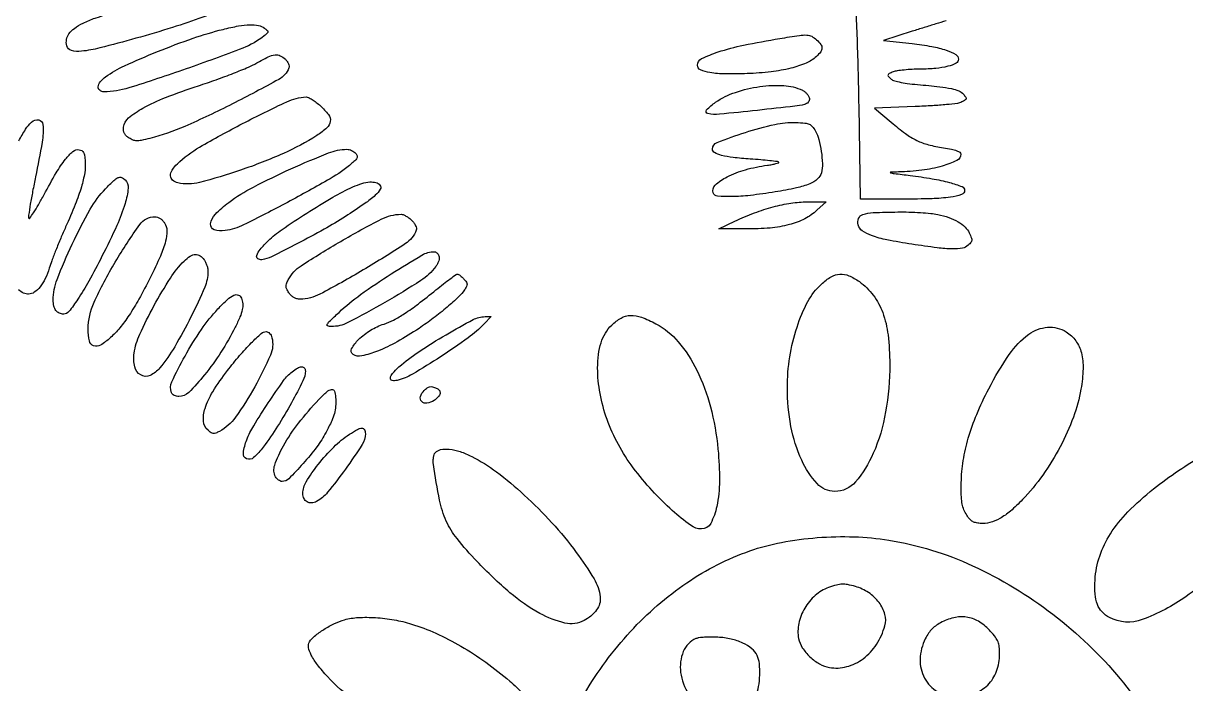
# Model space of a CAD drawing. Header units: inches. Extents: x 0 to 5940, y 0 to 4205.
# Drawn here: x 5439.1 to 5472.5, y 771.26 to 790.22 of the extents above; entities that cross this region are included whole.
import ezdxf

# ---------------------------------------------------------------- set-up
doc = ezdxf.new("R2010")
doc.units = ezdxf.units.IN
doc.header["$LTSCALE"] = 50
doc.header["$MEASUREMENT"] = 0

# ---------------------------------------------------------------- blocks, each defined once
blk = doc.blocks.new('JACZ-COO-GE-001-CAR-LOGO-R00')
at = {"color": 8}
for points in [[(5446.11, 3268.3, 0.000604), (5442.01, 3267.04, 0.000622), (5437.3, 3265.57, 0.000612), (5432.57, 3264.09), (5421.07, 3260.46), (5432.5, 3259.16, -0.016264), (5440.38, 3258.01, -0.037146), (5446.19, 3256.51, -0.050764), (5449.97, 3254.79, -0.266417), (5451.07, 3252.88, -0.280984), (5450.11, 3251.3, -0.055312), (5446.88, 3250.07, -0.041112), (5442.06, 3249.23, -0.020712), (5435.88, 3248.93, 0.011255), (5432.55, 3248.84, 0.012058), (5429.3, 3248.59, 0.011676), (5426.52, 3248.24, 0.054172), (5424.96, 3247.84, 0.015179), (5423.36, 3247.17, 0.185651), (5422.9, 3246.71, 0.273701), (5422.97, 3246.16, 0.032333), (5423.81, 3245.21, 0.114301), (5425.03, 3244.45, 0.027794), (5427.32, 3243.8, 0.022326), (5430.5, 3243.24, 0.009903), (5434.73, 3242.78, -0.00453), (5443.59, 3241.9, -0.025251), (5448.31, 3241.14, -0.049285), (5451.19, 3240.23, -0.10767), (5453.06, 3238.89, -0.022836), (5454.01, 3237.73, -0.216903), (5454.15, 3237.13, -0.200616), (5453.78, 3236.6, -0.019329), (5452.4, 3235.79, -0.089613), (5450.67, 3235.23, -0.008968), (5446.31, 3234.72, -0.010066), (5440.7, 3234.28, -0.005513), (5433.8, 3233.96), (5417.53, 3233.38), (5424.2, 3227.67, 0.01793), (5429.87, 3223.16, 0.045109), (5434.38, 3220.42, 0.049846), (5439.03, 3218.69, 0.026374), (5445.07, 3217.44, -0.011409), (5448.32, 3216.87, -0.036902), (5450.42, 3216.29, -0.06052), (5451.68, 3215.66, -0.251317), (5452.07, 3214.93, -0.287157), (5450.47, 3212.38, -0.043388), (5444.57, 3210.12, -0.038454), (5436.45, 3208.46, -0.026444), (5427.07, 3207.78, 0.006747), (5423.9, 3207.67, 0.842855), (5423.87, 3207.46, 0.042301), (5425.28, 3207.17, 0.001073), (5431.71, 3206.37, -0.012428), (5440.54, 3205.08, -0.024147), (5447.49, 3203.54, -0.023142), (5452.53, 3201.91, -0.312466), (5453.57, 3200.4, -0.325676), (5452.36, 3198.74, -0.042431), (5447.86, 3197.7, -0.027645), (5440.5, 3197.07, -0.007731), (5428.96, 3196.88), (5411.85, 3196.88), (5411.26, 3234.13, 0.002299), (5410.96, 3248.94, 0.002907), (5410.53, 3262.63, 0.002301), (5410.06, 3274.1, 0.023476)], [(5074.81, 3220.19, -0.021361), (5077.52, 3224.88, -0.063464), (5079.9, 3227.73, -0.232891), (5082.77, 3228.6, -0.346213), (5084.45, 3226.75, -0.060346), (5084.12, 3219.75, -0.008913), (5081.49, 3205.81, 0.003916), (5080.34, 3200, 0.005674), (5079.41, 3194.85, 0.00305), (5078.71, 3190.49, 0.090421), (5078.74, 3189.37, 0.645923), (5079.15, 3189.28, 0.014336), (5080.69, 3191.47, 0.015176), (5082.64, 3194.64, 0.007806), (5084.91, 3198.72, -0.010107), (5089.78, 3207.4, -0.032897), (5093.49, 3212.85, -0.051302), (5096.49, 3215.98, -0.214273), (5098.94, 3216.68, -0.093382), (5100.03, 3216.31, -0.142983), (5100.72, 3215.6, -0.085365), (5101.13, 3214.35, -0.018989), (5101.38, 3212.09, -0.059128), (5101.17, 3207.45, -0.031121), (5099.87, 3201.83, -0.02349), (5097.42, 3194.81, -0.010307), (5093.56, 3185.76, 0.006049), (5091.58, 3181.23, 0.005404), (5089.63, 3176.47, 0.005428), (5087.98, 3172.17, 0.016756), (5086.99, 3169.21, -0.03966), (5085.4, 3165.1, -0.056594), (5083.32, 3161.79, -0.069763), (5081.01, 3159.61, -0.155793), (5078.74, 3158.88, -0.106442), (5076.73, 3159.31, -0.065074), (5074.67, 3160.59, -0.067469)], [(5301.23, 2998.78, -0.053814), (5319.79, 3023.85, -0.056681), (5342.29, 3043.29, -0.065357), (5367.57, 3056.09, -0.037776), (5380.17, 3059.48, -0.027583), (5394.54, 3061.39, -0.027144), (5409.34, 3061.72, -0.032308), (5423.24, 3060.38, -0.068138), (5456.74, 3050.14, -0.055233), (5488.93, 3030.7, -0.055645), (5515.84, 3004.87, -0.072068), (5533.73, 2975.76, -0.020105)], [(5209.47, 2996.2, -0.059179), (5198.4, 3005.75, -0.019544), (5194.39, 3010.5, -0.046392), (5191.9, 3014.39, -0.068394), (5190.81, 3017.47, -0.192561), (5191.2, 3019.68, -0.085437), (5193.26, 3021.99, -0.027802), (5197, 3024.64, -0.028162), (5201.28, 3027.01, -0.043415), (5205.24, 3028.51, -0.056014), (5210.72, 3029.41, -0.028705), (5217.68, 3029.37, -0.027577), (5225.11, 3028.49, -0.031524), (5232.07, 3026.81, -0.031549), (5241.83, 3023.11, -0.025124), (5251.85, 3017.94, -0.023958), (5261.81, 3011.5, -0.022149), (5271.37, 3003.98, -0.016024), (5277.01, 2998.8, -0.0652)]]:
    blk.add_lwpolyline(points, format="xyb", dxfattribs=at)
for points in [[(5161.03, 3282.89, -0.073502), (5163.27, 3281.64, -0.180056), (5164.26, 3280.06, -0.18751), (5163.95, 3278.26, -0.080274), (5162.36, 3276.38, -0.075287), (5157.79, 3273.51, -0.013626), (5148.45, 3269.75, -0.0131), (5136.33, 3265.61, -0.007774), (5121.69, 3261.28, -0.0054), (5107.25, 3257.43, -0.035583), (5099.9, 3256.1, -0.091484), (5095.87, 3256.4, -0.273504), (5094, 3258.29, -0.105668), (5093.91, 3260.83, -0.112771), (5094.88, 3263.13, -0.083737), (5097.05, 3265.27, -0.035818), (5100.55, 3267.37, -0.037097), (5105.39, 3269.38, -0.002849), (5118.8, 3273.75, -0.004177), (5133.88, 3278.44, -0.0046), (5148.57, 3282.71, -0.03004), (5152.02, 3283.46, -0.034924), (5155.37, 3283.75, -0.037972), (5158.43, 3283.56, -0.056545)], [(5173.13, 3265.38, -0.016772), (5174.33, 3264.38, -0.219615), (5174.56, 3263.86, -0.206522), (5174.32, 3263.34, -0.014721), (5173.07, 3262.27, -0.078407), (5164.52, 3257.35, -0.007425), (5141.77, 3249.03, -0.007518), (5118.8, 3241.4, -0.076551), (5108.9, 3239.88, -0.168846), (5107.18, 3240.48, -0.258272), (5106.59, 3241.9, -0.146689), (5107.44, 3243.9, -0.065129), (5109.56, 3245.87, -0.047049), (5117.16, 3250.27, -0.011653), (5130.39, 3255.98, -0.012516), (5144.63, 3261.33, -0.022659), (5156.57, 3264.87, -0.014845), (5162.81, 3266.23, -0.038372), (5167.39, 3266.72, -0.055309), (5170.76, 3266.45, -0.117416)], [(5394.26, 3260.7, -0.041939), (5395.95, 3258.82, -0.166541), (5396.43, 3257.37, -0.163035), (5395.92, 3255.9, -0.03977), (5394.18, 3253.98, -0.089461), (5390.12, 3251.35, -0.038798), (5383.98, 3249.31, -0.031799), (5376.07, 3247.89, -0.01858), (5366.47, 3247.14, -0.01359), (5357.69, 3247.02, -0.038101), (5351.56, 3247.57, -0.060092), (5347.74, 3248.69, -0.299706), (5346.57, 3250.47, -0.285907), (5348.23, 3253.14, -0.035587), (5354.84, 3255.82, -0.027775), (5365, 3258.51, -0.010267), (5379.57, 3261.21, -0.003732), (5387.37, 3262.43, -0.045504), (5390.38, 3262.6, -0.112599), (5392.31, 3262.09, -0.067935)], [(5181.55, 3252.9, -0.048159), (5182.26, 3252.03, -0.051869), (5182.78, 3251.07, -0.058061), (5183.03, 3250.15, -0.130748), (5182.95, 3249.44, -0.177373), (5178.93, 3244.83, -0.008264), (5160.33, 3235.01, -0.014415), (5141.28, 3226.04, -0.040195), (5127.32, 3221.24, -0.009525), (5123.83, 3220.41, -0.057158), (5121.98, 3220.23, -0.093144), (5120.56, 3220.52, -0.04825), (5118.95, 3221.37, -0.045605), (5117.79, 3222.28, -0.085242), (5117.08, 3223.24, -0.090078), (5116.76, 3224.34, -0.056049), (5116.76, 3225.69, -0.191744), (5118.75, 3229.39, -0.048147), (5124.51, 3233.35, -0.034161), (5133.6, 3237.6, -0.013168), (5146.73, 3242.28, 0.00681), (5153.84, 3244.71, 0.007077), (5160.79, 3247.31, 0.006852), (5166.73, 3249.73, 0.030362), (5170.11, 3251.4, -0.015986), (5174.67, 3253.83, -0.081771), (5177.41, 3254.65, -0.142222), (5179.5, 3254.33, -0.087901)], [(5388.57, 3240.52, -0.059734), (5389.55, 3239.91, -0.049669), (5390.43, 3239.06, -0.051719), (5391.08, 3238.1, -0.087889), (5391.38, 3237.18, -0.219824), (5390.94, 3235.69, -0.15731), (5389.42, 3234.79, -0.027463), (5385.55, 3234.13, -0.000978), (5370.57, 3232.45, -0.003621), (5355.4, 3230.9, -0.071488), (5350.73, 3231.12, -0.586969), (5350.24, 3232.59, -0.057195), (5353.82, 3235.69, -0.068346), (5361.75, 3239.64, -0.047078), (5371.54, 3241.96, -0.048151), (5381.17, 3242.36, -0.095308)], [(5195.57, 3234.26, -0.046194), (5198.81, 3230.74, -0.195463), (5199.54, 3228.03, -0.182609), (5198.2, 3225.45, -0.039657), (5194.12, 3222.37, -0.038382), (5180.74, 3215.19, -0.021762), (5163.6, 3208.5, -0.018579), (5147.14, 3203.56, -0.118171), (5138.48, 3203.4, -0.12844), (5136.39, 3204.46, -0.208605), (5135.57, 3206.24, -0.148652), (5136.22, 3208.56, -0.061866), (5138.32, 3211.09, -0.057308), (5147.21, 3217.71, -0.011695), (5164.43, 3227.16, -0.009332), (5182.1, 3235.91, -0.100582), (5189.82, 3237.81, -0.124192), (5190.74, 3237.61, -0.024671), (5192.23, 3236.8, -0.024726), (5193.91, 3235.64, -0.020812)], [(5393.84, 3224.17, -0.069178), (5395.2, 3220.84, -0.027835), (5396.16, 3216, -0.027845), (5396.58, 3211.08, -0.068722), (5396.19, 3207.49, -0.153644), (5394.65, 3204.98, -0.080289), (5391.51, 3203.04, -0.045822), (5386.24, 3201.39, -0.012434), (5377.66, 3199.77, -0.011549), (5367.75, 3198.39, -0.02545), (5360.13, 3197.89, -0.027409), (5354.63, 3198.12, -0.284451), (5352.91, 3199.43, -0.309676), (5353.65, 3202.52, -0.066281), (5358.44, 3205.82, -0.050246), (5365.81, 3208.68, -0.034647), (5374.59, 3210.48, 0.011367), (5376.49, 3210.77, 0.021715), (5377.99, 3211.11, 0.022963), (5379.03, 3211.44, 0.546355), (5379.09, 3211.69, 0.167604), (5378.6, 3211.93, 0.0027), (5375.51, 3212.29, 0.006738), (5371.88, 3212.64, 0.004378), (5367.68, 3212.96, -0.011613), (5360.81, 3213.57, -0.035696), (5356.22, 3214.42, -0.056688), (5353.41, 3215.51, -0.279241), (5352.57, 3216.9, -0.310624), (5354.46, 3219.64, -0.014262), (5365.75, 3223.61, -0.022577), (5377.52, 3226.79, -0.063092), (5386.02, 3227.58, -0.012497), (5389.61, 3227.37, -0.082108), (5391.36, 3226.93, -0.119572), (5392.56, 3226.01, -0.039101)], [(5209.66, 3215.26, -0.072183), (5210.25, 3214.3, -0.189786), (5210.27, 3213.51, -0.111377), (5209.72, 3212.64, -0.017758), (5208.22, 3211.25, -0.046963), (5199.52, 3205.09, -0.008768), (5182.38, 3195.61, -0.007003), (5164.82, 3186.61, -0.078839), (5157.37, 3184.29, -0.116092), (5153.06, 3184.66, -0.36048), (5151.62, 3186.95, -0.160763), (5153.5, 3190.85, -0.040807), (5158.84, 3195.55, -0.040083), (5168.73, 3201.74, -0.014123), (5183.78, 3209.03, -0.011317), (5198.86, 3215.41, -0.091626), (5206.2, 3216.85, -0.065452), (5207.11, 3216.74, -0.045098), (5208.09, 3216.4, -0.045197), (5209, 3215.88, -0.06703)], [(5117.37, 3204.68, -0.223827), (5118.58, 3201.31, -0.049622), (5117.36, 3195.13, -0.033421), (5114.04, 3186.33, -0.011367), (5108.1, 3174.01, -0.0083), (5102.78, 3164.04, -0.019594), (5098.42, 3156.84, -0.019382), (5094.85, 3151.89, -0.231218), (5092.79, 3150.88, -0.106092), (5091, 3151.26, -0.127045), (5089.66, 3152.34, -0.104952), (5088.84, 3154.11, -0.056124), (5088.57, 3156.52, -0.093164), (5090.11, 3164.73, -0.017225), (5096.22, 3178.93, -0.018809), (5103.43, 3192.85, -0.062908), (5109.57, 3201.07, -0.010637), (5112.82, 3204.3, -0.082268), (5114.58, 3205.5, -0.19487), (5115.95, 3205.57, -0.112592)], [(5219.43, 3202.55, -0.322377), (5219.55, 3200.85, -0.069696), (5217.56, 3198.46, -0.033947), (5213.31, 3195.1, -0.007498), (5205.57, 3189.95, -0.01525), (5197.11, 3184.86, -0.008245), (5186.4, 3179.09, -0.005074), (5175.98, 3173.82, -0.079546), (5172.17, 3172.65, -0.188604), (5170.49, 3173.04, -0.333555), (5170.06, 3174.33, -0.097324), (5171.46, 3176.79, -0.022941), (5174.71, 3180.23, -0.040789), (5180.2, 3184.74, -0.009626), (5190.09, 3191.3, -0.010371), (5200.53, 3197.65, -0.024952), (5208.57, 3201.79, -0.031534), (5212.23, 3203.18, -0.057639), (5215.37, 3203.77, -0.077724), (5217.82, 3203.56, -0.160643)], [(5394.41, 3192.42, -0.071254), (5389.54, 3189.04, -0.051481), (5383.36, 3186.7, -0.042334), (5375.66, 3185.34, -0.024078), (5366.21, 3184.95), (5355.07, 3185.03), (5361.57, 3188.1, -0.020506), (5369.36, 3191.4, -0.025131), (5376.89, 3193.81, -0.027265), (5384.01, 3195.29, -0.036723), (5390.57, 3195.8), (5398.07, 3195.82)], [(5133.16, 3187.37, -0.143849), (5134.11, 3184.26, -0.066544), (5133.58, 3180.02, -0.040301), (5131.5, 3174.12, -0.011827), (5127.39, 3165.42, -0.009813), (5122.89, 3156.88, -0.019993), (5118.95, 3150.39, -0.025149), (5115.26, 3145.38, -0.037683), (5111.52, 3141.45, -0.046025), (5107.49, 3138.43, -0.232107), (5104.77, 3138.17, -0.254752), (5103.07, 3140.15, -0.053592), (5102.58, 3144.83, -0.107308), (5104.95, 3155.61, -0.026574), (5113.41, 3171.71, -0.021477), (5123.23, 3186.73, -0.241633), (5129.38, 3189.88, -0.095033), (5130.32, 3189.7, -0.05129), (5131.38, 3189.15, -0.048321), (5132.38, 3188.34, -0.053463)], [(5232.11, 3188.43, -0.037387), (5233.03, 3187.36, -0.048744), (5233.69, 3186.26, -0.05722), (5234.03, 3185.25, -0.145738), (5233.97, 3184.48, -0.157781), (5229.61, 3179.08, -0.010771), (5212.67, 3168.54, -0.012221), (5195.41, 3158.86, -0.122219), (5187.43, 3156.88, -0.058385), (5186.08, 3157.04, -0.070888), (5184.9, 3157.5, -0.068573), (5183.86, 3158.3, -0.050178), (5182.95, 3159.42, -0.028841), (5182.09, 3160.92, -0.103217), (5181.81, 3161.98, -0.105615), (5181.98, 3163.05, -0.030959), (5182.67, 3164.57, -0.126189), (5187.89, 3170.25, -0.012634), (5203.7, 3179.99, -0.013129), (5219.97, 3188.89, -0.115771), (5227.87, 3190.85, -0.09823), (5228.72, 3190.7, -0.035097), (5229.85, 3190.15, -0.033197), (5231.04, 3189.37, -0.033484)], [(5442.77, 3190.77, -0.032207), (5447.28, 3189.52, -0.04898), (5450.96, 3187.82, -0.058501), (5453.71, 3185.74, -0.094951), (5455.4, 3183.36, -0.008733), (5456.32, 3181.23, -0.11903), (5456.45, 3180.4, -0.158513), (5456.16, 3179.7, -0.018823), (5455, 3178.45, -0.156081), (5452.71, 3177.27, -0.045977), (5448.74, 3176.98, -0.027252), (5442.56, 3177.42, -0.006618), (5432.44, 3178.85, -0.010277), (5422.47, 3180.6, -0.037559), (5416.29, 3182.31, -0.064485), (5412.57, 3184.21, -0.182713), (5410.93, 3186.56, -0.158859), (5411.11, 3189.18, -0.220826), (5412.8, 3190.75, -0.069189), (5416.97, 3191.51, -0.007506), (5426.77, 3191.76, -0.009545), (5431.26, 3191.73, -0.008663), (5435.88, 3191.52, -0.008708), (5440.02, 3191.19, -0.027382)], [(5243.01, 3174.18, -0.108696), (5243.14, 3173.32, -0.054168), (5242.95, 3172.24, -0.047988), (5242.48, 3171.06, -0.040711), (5241.77, 3169.93, -0.090315), (5235.8, 3164.33, -0.012903), (5221.41, 3155.57, -0.011275), (5206.54, 3147.47, -0.122805), (5199.95, 3145.91, -0.066409), (5198.49, 3146.13, -0.480772), (5198.25, 3146.7, -0.076118), (5199.13, 3147.85, -0.002892), (5203.04, 3151.58, -0.03296), (5211.63, 3158.66, -0.014281), (5223.91, 3166.98, -0.00943), (5236.23, 3174.5, -0.130855), (5241.21, 3175.87, -0.127171), (5241.7, 3175.75, -0.064569), (5242.21, 3175.38, -0.057747), (5242.67, 3174.83, -0.054634)], [(5149.01, 3172.66, -0.044721), (5149.61, 3171.62, -0.029696), (5150.11, 3170.34, -0.029892), (5150.45, 3169.04, -0.050196), (5150.55, 3167.91, -0.099937), (5149.24, 3161.64, -0.014625), (5143.75, 3149.8, -0.017588), (5137.24, 3137.84, -0.038883), (5131.27, 3129.33, -0.11441), (5127.34, 3126.32, -0.242289), (5123.61, 3126.5, -0.209329), (5121.2, 3129.79, -0.092557), (5121, 3135.27, -0.069832), (5123.23, 3142.78, -0.017638), (5128.92, 3154.19, -0.01833), (5135.51, 3165.3, -0.055312), (5141.05, 3172.13, -0.049541), (5143.44, 3174.06, -0.129217), (5145.52, 3174.75, -0.16384), (5147.36, 3174.27, -0.094369)], [(5253.05, 3164.9, -0.029052), (5254.03, 3163.69, -0.143371), (5254.31, 3162.86, -0.134061), (5254.12, 3161.99, -0.024195), (5253.26, 3160.54, -0.059241), (5250.94, 3157.77, -0.013195), (5246.33, 3153.66, -0.013734), (5240.79, 3149.24, -0.014084), (5235.07, 3145.17, -0.02011), (5226.28, 3139.78, -0.033679), (5218.45, 3136.07, -0.038548), (5212.13, 3134.13, -0.203549), (5208.65, 3134.77, -0.390365), (5208.09, 3137.02, -0.0744), (5210.87, 3140.69, -0.055823), (5215.68, 3144.44, -0.060907), (5221.07, 3146.9, 0.044529), (5224.89, 3148.49, 0.024248), (5229.26, 3151.08, 0.017749), (5234.67, 3154.92, 0.007006), (5241.85, 3160.57, -0.004783), (5244.89, 3162.99, -0.007257), (5247.58, 3165.03, -0.003248), (5249.9, 3166.71, -0.156224), (5250.44, 3166.88, -0.137662), (5250.87, 3166.76, -0.025488), (5251.55, 3166.3, -0.025627), (5252.3, 3165.66, -0.020906)], [(5411.4, 3163.89, -0.074983), (5416.97, 3158.41, -0.073017), (5420.74, 3151.49, -0.059058), (5422.89, 3142.54, -0.029259), (5423.57, 3130.85, -0.042994), (5421.92, 3111.7, -0.058962), (5416.98, 3095.14, -0.075305), (5409.84, 3083.68, -0.219083), (5401.57, 3079.88, -0.21174), (5394.49, 3083.02, -0.076855), (5388.3, 3092.4, -0.060951), (5384.01, 3105.91, -0.046495), (5382.57, 3121.38, -0.03929), (5383.54, 3133.73, -0.040073), (5386.43, 3145.69, -0.043242), (5390.8, 3155.9, -0.084182), (5396.2, 3162.89, -0.052812), (5400.11, 3165.8, -0.11766), (5403.63, 3166.88, -0.118966), (5407.23, 3166.26, -0.054666)], [(5163.96, 3157.3, -0.073946), (5164.47, 3155.02, -0.071162), (5164.3, 3152.66, -0.048395), (5163.37, 3149.75, -0.015142), (5161.43, 3145.6, -0.026211), (5155.75, 3135.66, -0.027672), (5149.15, 3126.56, -0.024663), (5142.82, 3119.51, -0.200026), (5138.9, 3117.88, -0.059469), (5137.94, 3117.99, -0.059607), (5137.04, 3118.33, -0.065407), (5136.32, 3118.83, -0.117383), (5135.92, 3119.42, -0.204193), (5136.08, 3123.78, -0.017032), (5141.35, 3134.07, -0.023402), (5147.92, 3144.68, -0.037977), (5154.56, 3152.95, -0.017946), (5158.34, 3156.71, -0.078502), (5160.95, 3158.45, -0.200625), (5162.73, 3158.52, -0.214507)], [(5261.15, 3146.96, -0.045152), (5254.72, 3141.36, -0.012582), (5243.69, 3133.8, -0.011013), (5232.44, 3126.83, -0.072554), (5226.32, 3124.34, -0.107541), (5224.27, 3124.28, -0.398553), (5223.58, 3125.24, -0.149051), (5224.44, 3127.13, -0.031486), (5227.04, 3129.71, -0.032672), (5234.93, 3135.78, -0.015244), (5245.87, 3142.63, -0.010892), (5256.72, 3148.66, -0.120198), (5261.51, 3149.86), (5263.94, 3149.88)], [(5329.93, 3147.03, -0.095849), (5338.9, 3139.77, -0.059872), (5346.32, 3128.41, -0.051757), (5351.76, 3113.8, -0.038266), (5354.78, 3096.8, -0.026327), (5355.38, 3084.1, -0.049485), (5354.31, 3073.9, -0.070772), (5351.86, 3067.09, -0.278043), (5348.2, 3064.88, -0.159646), (5343.78, 3066.32, -0.024289), (5336.49, 3072.25, -0.025711), (5328.46, 3080.21, -0.021964), (5320.84, 3089.38, -0.038698), (5314.89, 3098.62, -0.037973), (5310.38, 3108.72, -0.03892), (5307.56, 3119.13, -0.046201), (5306.59, 3129.26, -0.031063), (5306.91, 3134.77, -0.049022), (5307.94, 3139.38, -0.055929), (5309.71, 3143.24, -0.061258), (5312.24, 3146.48, -0.069689), (5315.99, 3149.31, -0.119522), (5319.74, 3150.34, -0.096232), (5324.12, 3149.64, -0.034363)], [(5176.15, 3141.43, -0.165333), (5175.57, 3134.44, -0.025125), (5169.27, 3121.71, -0.027302), (5161.58, 3109.58, -0.11557), (5155.17, 3103.93, -0.027792), (5153.66, 3103.23, -0.119328), (5152.69, 3103.09, -0.127347), (5151.79, 3103.41, -0.033536), (5150.58, 3104.37, -0.189822), (5148.77, 3108.03, -0.100221), (5149.36, 3113.14, -0.06158), (5152.49, 3119.82, -0.023644), (5158.35, 3128.26, -0.012933), (5163.24, 3134.28, -0.018725), (5167.88, 3139.32, -0.015358), (5171.9, 3143.13, -0.183908), (5173.87, 3143.88, -0.129184), (5174.56, 3143.7, -0.07691), (5175.23, 3143.17, -0.067336), (5175.79, 3142.38, -0.058824)], [(5494.23, 3143.78, -0.099129), (5498.04, 3140.22, -0.09263), (5500.3, 3135.38, -0.071954), (5501, 3129.01, -0.03499), (5500.14, 3120.85, -0.04505), (5497.09, 3109.61, -0.032986), (5491.81, 3097.8, -0.032223), (5484.84, 3086.46, -0.036519), (5476.73, 3076.6, -0.024799), (5471.93, 3072.04, -0.049371), (5467.64, 3069.03, -0.063208), (5463.65, 3067.41, -0.086313), (5459.8, 3067.07, -0.040074), (5457.86, 3067.39, -0.086731), (5456.48, 3068.01, -0.081129), (5455.33, 3069.08, -0.031754), (5454.12, 3070.88, -0.04569), (5453.08, 3073.1, -0.049108), (5452.49, 3075.42, -0.032946), (5452.23, 3078.49, -0.008928), (5452.22, 3083.38, -0.035579), (5453, 3092.22, -0.03134), (5455.03, 3101.24, -0.028495), (5458.4, 3110.73, -0.020219), (5463.2, 3120.96, -0.030027), (5471.45, 3134.75, -0.084553), (5479.23, 3142.8, -0.140319), (5486.76, 3145.6, -0.158845)], [(5189.55, 3128.13, -0.112657), (5188.59, 3124.17, -0.011007), (5183.99, 3115.4, -0.014739), (5178.4, 3105.97, -0.018776), (5172.67, 3097.63, -0.050259), (5168.82, 3093.41, -0.296278), (5166, 3092.97, -0.334847), (5164.72, 3095.3, -0.05545), (5166.09, 3100.58, -0.04574), (5168.86, 3106.21, -0.009893), (5174.69, 3115.36, -0.008425), (5180.85, 3124.29, -0.070961), (5184.22, 3127.82, -0.036827), (5186.41, 3129.29, -0.115862), (5188.1, 3129.8, -0.241916), (5189.13, 3129.34, -0.174697)], [(5201.68, 3117.63, -0.022586), (5201.65, 3113.88, -0.053411), (5201.2, 3111.12, -0.042944), (5200.11, 3108.18, -0.0105), (5197.82, 3103.56, -0.040996), (5194.12, 3097.72, -0.020829), (5188.61, 3091.01, -0.014134), (5182.92, 3084.99, -0.19882), (5180.23, 3083.88, -0.099529), (5179.55, 3084.02, -0.057106), (5178.81, 3084.43, -0.05381), (5178.14, 3085.03, -0.059916), (5177.64, 3085.75, -0.210863), (5177.28, 3090.41, -0.042592), (5180.79, 3098.16, -0.037675), (5186.82, 3107.25, -0.025771), (5194.92, 3116.63, -0.018601), (5198.19, 3119.81, -0.147532), (5200.08, 3120.7, -0.356029), (5201.22, 3120.02, -0.078637)], [(5241.99, 3121.27, -0.139539), (5243.18, 3120.38, -0.2107), (5243.47, 3119.14, -0.14301), (5242.75, 3117.7, -0.060507), (5241.08, 3116.29, -0.105073), (5238.24, 3115.19, -0.243827), (5236.13, 3115.88, -0.278492), (5235.66, 3117.88, -0.119159), (5237.14, 3120.31, -0.036881), (5238.34, 3121.34, -0.110831), (5239.32, 3121.78, -0.107534), (5240.41, 3121.76, -0.033597)], [(5213.57, 3103.01, -0.144412), (5212.27, 3098.61, -0.012493), (5205.62, 3088.86, -0.014633), (5198.48, 3079.53, -0.099634), (5194.04, 3075.86, -0.10458), (5192.03, 3075.28, -0.151467), (5190.24, 3075.69, -0.15385), (5189.01, 3077.03, -0.108796), (5188.57, 3079.04, -0.137267), (5189.89, 3083.75, -0.030045), (5194.72, 3090.73, -0.031821), (5200.92, 3097.66, -0.04822), (5207.19, 3102.75, -0.018903), (5210.37, 3104.69, -0.117817), (5212.19, 3105.2, -0.293046), (5213.18, 3104.62, -0.11826)], [(5570.22, 3098.95, -0.150427), (5573.85, 3094.85, -0.093671), (5575.39, 3088.55, -0.073793), (5574.64, 3080.71, -0.048902), (5571.62, 3072.17, -0.068879), (5559.54, 3053.55, -0.059897), (5542.33, 3037.88, -0.067057), (5524.65, 3028.57, -0.210048), (5511.54, 3029.4, -0.087211), (5508.6, 3031.63, -0.095373), (5506.72, 3034.67, -0.074381), (5505.8, 3038.82, -0.0331), (5505.79, 3044.42, -0.064217), (5507.66, 3054.02, -0.06262), (5511.91, 3062.92, -0.052803), (5518.94, 3071.68, -0.028786), (5529.21, 3080.9, -0.020981), (5539.2, 3088.21, -0.020559), (5549.83, 3094.71, -0.019124), (5559.44, 3099.59, -0.105714), (5565.07, 3100.85, -0.067069), (5566.05, 3100.73, -0.023896), (5567.41, 3100.3, -0.023208), (5568.87, 3099.69, -0.025332)], [(5256.16, 3093.89, -0.04467), (5266.1, 3087.7, -0.023961), (5277.22, 3078.45, -0.022806), (5288.26, 3067.36, -0.024084), (5298.03, 3055.5, -0.024839), (5305.17, 3044.87, -0.107368), (5307.61, 3037.71, -0.190912), (5306.19, 3032.43, -0.113732), (5301.16, 3028.17, -0.178126), (5293.51, 3027.21, -0.069311), (5283.41, 3031.08, -0.050562), (5271.49, 3039.33, -0.02597), (5258.3, 3051.84, -0.020781), (5250.29, 3061, -0.06355), (5245.99, 3068.02, -0.056071), (5243.3, 3076.36, -0.013633), (5240.82, 3090.64, -0.03831), (5240.73, 3092.01, -0.037452), (5240.85, 3093.39, -0.04002), (5241.14, 3094.59, -0.093894), (5241.58, 3095.39, -0.177771), (5243.72, 3096.64, -0.069305), (5247.2, 3096.76, -0.054845), (5251.5, 3095.83, -0.036544)], [(5399.07, 3041.38, 0.095634), (5393.73, 3038.24, 0.079697), (5389.53, 3033.16, 0.080265), (5387.16, 3027.06, 0.099453), (5387.08, 3020.98, 0.10019), (5388.56, 3017.33, 0.058008), (5391.62, 3013.69, 0.057408), (5395.5, 3010.81, 0.089589), (5399.4, 3009.41, 0.108289), (5406.36, 3009.74, 0.095441), (5412.91, 3012.94, 0.087649), (5418.22, 3018.64, 0.074406), (5421.64, 3026.14, 0.141125), (5421.64, 3030.67, 0.09158), (5419.28, 3035.39, 0.082123), (5415.07, 3039.39, 0.081515), (5409.79, 3041.83, 0.018973), (5406.65, 3042.58, 0.059503), (5404.48, 3042.75, 0.057489), (5402.31, 3042.4, 0.016865)], [(5444.53, 3027.63, 0.032548), (5442.32, 3026.32, 0.047084), (5440.57, 3024.88, 0.047084), (5439.12, 3023.13, 0.032548), (5437.82, 3020.92, 0.108228), (5435.73, 3012.77, 0.132736), (5437.5, 3005.14, 0.140994), (5442.74, 2999.75, 0.128383), (5450.25, 2997.73, 0.087554), (5457.23, 2998.9, 0.109657), (5462.79, 3002.39, 0.110054), (5466.33, 3007.88, 0.088702), (5467.57, 3014.81, 0.024822), (5467.43, 3017.71, 0.069948), (5466.95, 3019.69, 0.067342), (5465.93, 3021.49, 0.021789), (5463.97, 3023.86, 0.066242), (5459.6, 3027.57, 0.095239), (5454.9, 3029.45, 0.096214), (5449.87, 3029.45, 0.068877)], [(5345.96, 3020.96, 0.196256), (5340.9, 3015.79, 0.129763), (5339.82, 3007.45, 0.11321), (5343.04, 2998.75, 0.130422), (5349.61, 2992.86, 0.087334), (5355.53, 2991.04, 0.096421), (5361.49, 2991.46, 0.102981), (5366.56, 2994.01, 0.114509), (5369.96, 2998.3, 0.069205), (5371.05, 3001.76, 0.033775), (5371.51, 3006.38, 0.033686), (5371.35, 3010.95, 0.081296), (5370.47, 3014.21, 0.116675), (5368.37, 3016.91, 0.061276), (5364.73, 3019.18, 0.053018), (5360.01, 3020.78, 0.042123), (5354.68, 3021.52, 0.014043), (5351.99, 3021.59, 0.015404), (5349.39, 3021.5, 0.014964), (5347.18, 3021.29, 0.071322)]]:
    blk.add_lwpolyline(points, format="xyb", close=True, dxfattribs=at)

msp = doc.modelspace()

# ---------------------------------------------------------------- block references
at = {"xscale": 0.07174195398747743, "yscale": 0.07174195398747743, "zscale": 0.07174195398747743}
msp.add_blockref('JACZ-COO-GE-001-CAR-LOGO-R00', (5074.895, 555.821), dxfattribs=at)

doc.saveas('drawing.dxf')
